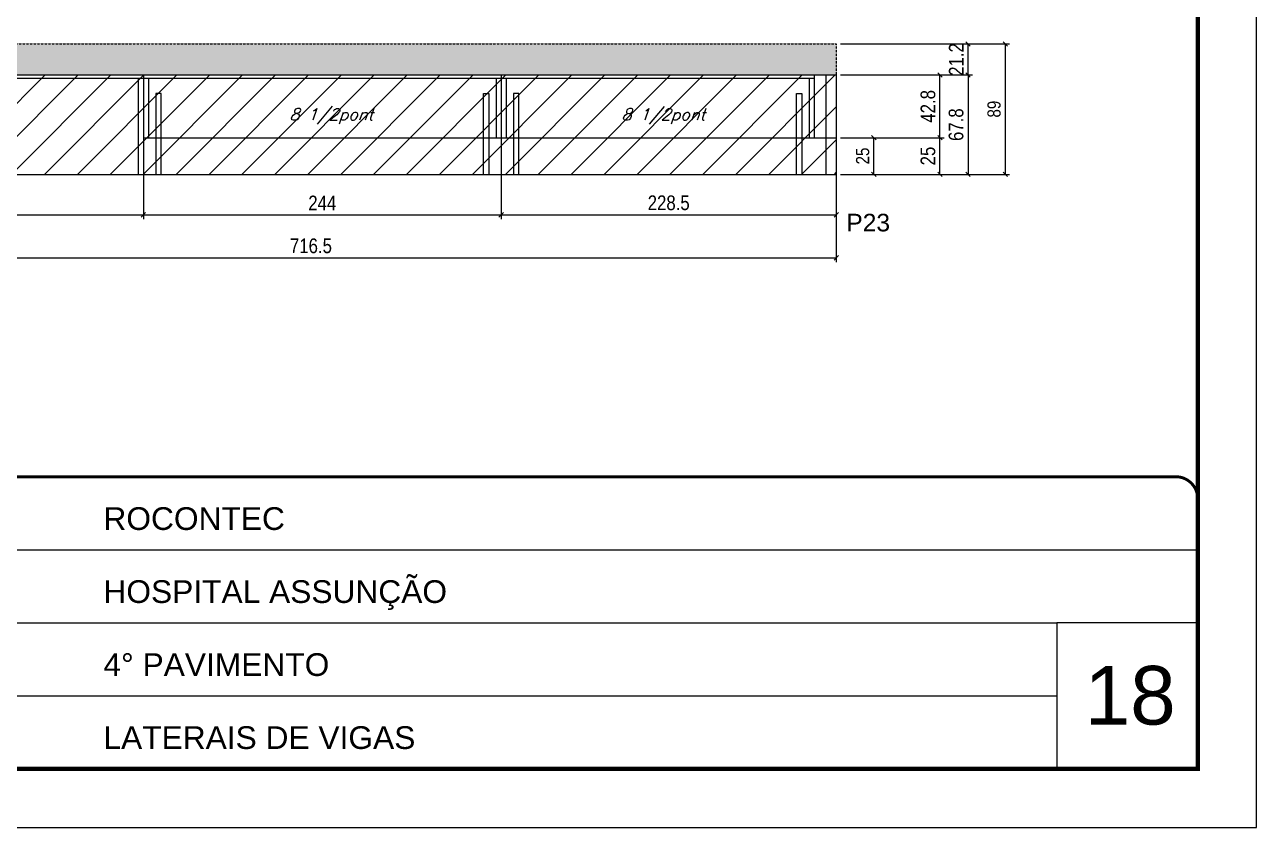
# Model space of a CAD drawing. Extents: x -20960 to -5926, y -2106 to 21915.
# Drawn here: x -9964 to -9123, y 16271 to 16819 of the extents above; entities that cross this region are included whole.
import ezdxf

# ---------------------------------------------------------------- set-up
doc = ezdxf.new("R2010")
doc.units = 0
doc.linetypes.add('CONTINUO', pattern=[0])
doc.linetypes.add('DASHED', pattern=[0.75, 0.5, -0.25])
for name, color, linetype in [('5', 5, 'Continuous'), ('COTA', 241, 'Continuous'), ('Painéis', 200, 'Continuous'), ('Reaproveitamento', 251, 'Continuous'), ('SARR_2.2x7', 40, 'Continuous'), ('SARR_3.5x7', 81, 'Continuous'), ('texto', 7, 'Continuous')]:
    doc.layers.add(name, color=color, linetype=linetype)
for name, color, linetype, lineweight in [('CARIMBO', 255, 'Continuous', 9), ('Folhas', 255, 'Continuous', 9), ('SARRAFO DE PRESSAO', 251, 'DASHED', 9)]:
    doc.layers.add(name, color=color, linetype=linetype, lineweight=lineweight)
doc.styles.add('ARIAL', font='arial.ttf')
doc.styles.add('COTA TECNICA', font='techl___.ttf', dxfattribs={"height": 10})
doc.styles.add('COTA TECNICA-50', font='techl___.ttf', dxfattribs={"height": 9})
doc.styles.add('Romans', font='romans.shx')
doc.styles.get("Standard").update_dxf_attribs({"font": 'arial.ttf'})
doc.dimstyles.new('COTA PAINEL-50', dxfattribs={"dimtxt": 9, "dimasz": 3, "dimexe": 3, "dimexo": 3, "dimgap": 3, "dimtad": 1, "dimdec": 1, "dimzin": 12, "dimdsep": 46, "dimtxsty": 'COTA TECNICA-50', "dimblk1": 'OBLIQUE', "dimblk2": 'OBLIQUE', "dimsah": 1, "dimcen": 0.9, "dimclrd": 4, "dimclre": 4, "dimclrt": 240, "dimadec": 1, "dimazin": 3, "dimtfac": 1, "dimtdec": 1, "dimtmove": 0, "dimatfit": 3, "dimfxl": 1, "dimtolj": 1, "dimtzin": 12, "dimarcsym": 0})
doc.dimstyles.new('PAINEL', dxfattribs={"dimtxt": 10, "dimasz": 3, "dimexe": 3, "dimexo": 3, "dimgap": 3, "dimtad": 1, "dimdec": 1, "dimzin": 12, "dimdsep": 46, "dimtxsty": 'COTA TECNICA', "dimblk1": 'OBLIQUE', "dimblk2": 'OBLIQUE', "dimsah": 1, "dimcen": 0.9, "dimclrd": 4, "dimclre": 4, "dimclrt": 240, "dimadec": 1, "dimazin": 3, "dimtfac": 1, "dimtdec": 1, "dimtmove": 0, "dimatfit": 3, "dimfxl": 1, "dimtolj": 1, "dimtzin": 12, "dimarcsym": 0})

# ---------------------------------------------------------------- blocks, each defined once
blk = doc.blocks.new('9999999999')
at = {"color": 30, "linetype": 'CONTINUO'}
for p, q in [((98564.56, 34379.64), (99583.98, 34379.64)), ((98564.56, 34329.83), (99487.98, 34329.83)), ((99583.98, 34329.83), (99487.98, 34329.83)), ((99487.98, 34329.83), (99487.98, 34230.21)), ((98564.56, 34280.02), (99487.98, 34280.02))]:
    blk.add_line(p, q, dxfattribs=at)
at = {"color": 30, "linetype": 'CONTINUO', "const_width": 2}
blk.add_lwpolyline([(99583.98, 34230.21), (99583.98, 34414.45, 0.414214), (99568.98, 34429.45), (98228.98, 34429.45, 0.414214), (98213.98, 34414.45), (98213.98, 34245.21, 0.414214), (98228.98, 34230.21), (99583.98, 34230.21)], format="xyb", dxfattribs=at)
at = {"layer": 'Folhas'}
blk.add_lwpolyline([(98138.98, 34190.21), (99623.98, 34190.21), (99623.98, 35240.21), (98138.98, 35240.21)], close=True, dxfattribs=at)
at = {"layer": 'Folhas', "color": 30, "const_width": 3}
blk.add_lwpolyline([(98213.98, 34230.21), (99583.98, 34230.21), (99583.98, 35200.21), (98213.98, 35200.21)], close=True, dxfattribs=at)
at = {"color": 7, "linetype": 'Continuous', "ltscale": 5, "style": 'ARIAL'}
for s, height, p in [('ROCONTEC', 15.483, (98837.68, 34393.13)), ('HOSPITAL ASSUNÇÃO', 15.4829, (98837.68, 34343.32)), ('4° PAVIMENTO', 15.4829, (98837.68, 34293.51)), ('LATERAIS DE VIGAS', 15.4829, (98837.68, 34243.7))]:
    blk.add_text(s, height=height, dxfattribs=at).set_placement(p)
blk = doc.blocks.new('_Oblique')
at = {"color": 0, "linetype": 'ByBlock', "lineweight": -2}
blk.add_line((-0.5, -0.5), (0.5, 0.5), dxfattribs=at)
blk = doc.blocks.new('*D448')
at = {"layer": 'COTA', "color": 4, "linetype": 'ByBlock', "lineweight": -2, "transparency": 16777216}
for p, q in [((-10126.54, 16716.34), (-10126.54, 16686.02)), ((-9882.54, 16716.34), (-9882.54, 16686.02)), ((-10126.54, 16689.02), (-9882.54, 16689.02))]:
    blk.add_line(p, q, dxfattribs=at)
at = {"layer": 'Defpoints', "color": 0, "linetype": 'ByBlock', "transparency": 16777216}
for p in [(-10126.54, 16719.34), (-9882.54, 16719.34), (-9882.54, 16689.02)]:
    blk.add_point(p, dxfattribs=at)
at = {"layer": 'COTA', "color": 4, "linetype": 'ByBlock', "lineweight": -2, "transparency": 16777216, "xscale": 3, "yscale": 3, "zscale": 3, "rotation": 180}
blk.add_blockref('_Oblique', (-10126.54, 16689.02), dxfattribs=at)
at = {"layer": 'COTA', "color": 4, "linetype": 'ByBlock', "lineweight": -2, "transparency": 16777216, "xscale": 3, "yscale": 3, "zscale": 3}
blk.add_blockref('_Oblique', (-9882.54, 16689.02), dxfattribs=at)
at = {"layer": 'COTA', "color": 240, "linetype": 'ByBlock', "transparency": 16777216, "insert": (-10004.54, 16697.09), "char_height": 10, "attachment_point": 5, "style": 'COTA TECNICA'}
blk.add_mtext('\\A1;244', dxfattribs=at)
blk = doc.blocks.new('*D449')
at = {"layer": 'COTA', "color": 4, "linetype": 'ByBlock', "lineweight": -2, "transparency": 16777216}
for p, q in [((-9882.54, 16716.34), (-9882.54, 16686.02)), ((-9638.54, 16716.34), (-9638.54, 16686.02)), ((-9882.54, 16689.02), (-9638.54, 16689.02))]:
    blk.add_line(p, q, dxfattribs=at)
at = {"layer": 'Defpoints', "color": 0, "linetype": 'ByBlock', "transparency": 16777216}
for p in [(-9882.54, 16719.34), (-9638.54, 16719.34), (-9638.54, 16689.02)]:
    blk.add_point(p, dxfattribs=at)
at = {"layer": 'COTA', "color": 4, "linetype": 'ByBlock', "lineweight": -2, "transparency": 16777216, "xscale": 3, "yscale": 3, "zscale": 3, "rotation": 180}
blk.add_blockref('_Oblique', (-9882.54, 16689.02), dxfattribs=at)
at = {"layer": 'COTA', "color": 4, "linetype": 'ByBlock', "lineweight": -2, "transparency": 16777216, "xscale": 3, "yscale": 3, "zscale": 3}
blk.add_blockref('_Oblique', (-9638.54, 16689.02), dxfattribs=at)
at = {"layer": 'COTA', "color": 240, "linetype": 'ByBlock', "transparency": 16777216, "insert": (-9760.54, 16697.09), "char_height": 10, "attachment_point": 5, "style": 'COTA TECNICA'}
blk.add_mtext('\\A1;244', dxfattribs=at)
blk = doc.blocks.new('*D519')
at = {"layer": 'COTA', "color": 4, "linetype": 'ByBlock', "lineweight": -2, "transparency": 16777216}
for p, q in [((-9407.04, 16784.42), (-9317.15, 16784.42)), ((-9320.15, 16784.42), (-9320.15, 16716.62)), ((-9407.04, 16716.62), (-9317.15, 16716.62))]:
    blk.add_line(p, q, dxfattribs=at)
at = {"layer": 'Defpoints', "color": 0, "linetype": 'ByBlock', "transparency": 16777216}
for p in [(-9410.04, 16784.42), (-9410.04, 16716.62), (-9320.15, 16716.62)]:
    blk.add_point(p, dxfattribs=at)
at = {"layer": 'COTA', "color": 4, "linetype": 'ByBlock', "lineweight": -2, "transparency": 16777216, "xscale": 3, "yscale": 3, "zscale": 3}
for p, rotation in [((-9320.15, 16784.42), 90), ((-9320.15, 16716.62), 270)]:
    blk.add_blockref('_Oblique', p, dxfattribs=dict(at, rotation=rotation))
at = {"layer": 'COTA', "color": 240, "linetype": 'ByBlock', "transparency": 16777216, "insert": (-9328.27, 16750.52), "char_height": 10, "attachment_point": 5, "rotation": 90, "style": 'COTA TECNICA'}
blk.add_mtext('\\A1;67.8', dxfattribs=at)
blk = doc.blocks.new('*D520')
at = {"layer": 'COTA', "color": 4, "linetype": 'ByBlock', "lineweight": -2, "transparency": 16777216}
for p, q in [((-9407.04, 16805.62), (-9317.15, 16805.62)), ((-9320.15, 16784.42), (-9320.15, 16805.62)), ((-9407.04, 16784.42), (-9317.15, 16784.42))]:
    blk.add_line(p, q, dxfattribs=at)
at = {"layer": 'Defpoints', "color": 0, "linetype": 'ByBlock', "transparency": 16777216}
for p in [(-9410.04, 16805.62), (-9320.15, 16805.62), (-9410.04, 16784.42)]:
    blk.add_point(p, dxfattribs=at)
at = {"layer": 'COTA', "color": 4, "linetype": 'ByBlock', "lineweight": -2, "transparency": 16777216, "xscale": 3, "yscale": 3, "zscale": 3}
for p, rotation in [((-9320.15, 16805.62), 90), ((-9320.15, 16784.42), 270)]:
    blk.add_blockref('_Oblique', p, dxfattribs=dict(at, rotation=rotation))
at = {"layer": 'COTA', "color": 240, "linetype": 'ByBlock', "transparency": 16777216, "insert": (-9328.21, 16795.02), "char_height": 10, "attachment_point": 5, "rotation": 90, "style": 'COTA TECNICA'}
blk.add_mtext('\\A1;21.2', dxfattribs=at)
blk = doc.blocks.new('*D450')
at = {"layer": 'COTA', "color": 4, "linetype": 'ByBlock', "lineweight": -2, "transparency": 16777216}
for p, q in [((-10126.54, 16716.34), (-10126.54, 16656.68)), ((-9410.04, 16716.34), (-9410.04, 16656.68)), ((-10126.54, 16659.68), (-9410.04, 16659.68))]:
    blk.add_line(p, q, dxfattribs=at)
at = {"layer": 'Defpoints', "color": 0, "linetype": 'ByBlock', "transparency": 16777216}
for p in [(-10126.54, 16719.34), (-9410.04, 16719.34), (-9410.04, 16659.68)]:
    blk.add_point(p, dxfattribs=at)
at = {"layer": 'COTA', "color": 4, "linetype": 'ByBlock', "lineweight": -2, "transparency": 16777216, "xscale": 3, "yscale": 3, "zscale": 3, "rotation": 180}
blk.add_blockref('_Oblique', (-10126.54, 16659.68), dxfattribs=at)
at = {"layer": 'COTA', "color": 4, "linetype": 'ByBlock', "lineweight": -2, "transparency": 16777216, "xscale": 3, "yscale": 3, "zscale": 3}
blk.add_blockref('_Oblique', (-9410.04, 16659.68), dxfattribs=at)
at = {"layer": 'COTA', "color": 240, "linetype": 'ByBlock', "transparency": 16777216, "insert": (-9768.29, 16667.79), "char_height": 10, "attachment_point": 5, "style": 'COTA TECNICA'}
blk.add_mtext('\\A1;716.5', dxfattribs=at)
blk = doc.blocks.new('*D451')
at = {"layer": 'COTA', "color": 4, "lineweight": -2, "ltscale": 25, "transparency": 16777216}
for p, q in [((-9638.54, 16716.34), (-9638.54, 16686.02)), ((-9410.04, 16716.34), (-9410.04, 16686.02)), ((-9638.54, 16689.02), (-9410.04, 16689.02))]:
    blk.add_line(p, q, dxfattribs=at)
at = {"layer": 'Defpoints', "color": 0, "ltscale": 25, "transparency": 16777216}
for p in [(-9638.54, 16719.34), (-9410.04, 16719.34), (-9410.04, 16689.02)]:
    blk.add_point(p, dxfattribs=at)
at = {"layer": 'COTA', "color": 4, "lineweight": -2, "ltscale": 25, "transparency": 16777216, "xscale": 3, "yscale": 3, "zscale": 3, "rotation": 180}
blk.add_blockref('_Oblique', (-9638.54, 16689.02), dxfattribs=at)
at = {"layer": 'COTA', "color": 4, "lineweight": -2, "ltscale": 25, "transparency": 16777216, "xscale": 3, "yscale": 3, "zscale": 3}
blk.add_blockref('_Oblique', (-9410.04, 16689.02), dxfattribs=at)
at = {"layer": 'COTA', "color": 240, "ltscale": 25, "transparency": 16777216, "insert": (-9524.29, 16697.15), "char_height": 10, "attachment_point": 5, "style": 'COTA TECNICA'}
blk.add_mtext('\\A1;228.5', dxfattribs=at)
blk = doc.blocks.new('*D531')
at = {"layer": 'COTA', "color": 4, "lineweight": -2, "ltscale": 25, "transparency": 16777216}
for p, q in [((-9407.04, 16741.62), (-9336.34, 16741.62)), ((-9339.34, 16716.62), (-9339.34, 16741.62)), ((-9407.04, 16716.62), (-9336.34, 16716.62))]:
    blk.add_line(p, q, dxfattribs=at)
at = {"layer": 'Defpoints', "color": 0, "ltscale": 25, "transparency": 16777216}
for p in [(-9410.04, 16741.62), (-9339.34, 16741.62), (-9410.04, 16716.62)]:
    blk.add_point(p, dxfattribs=at)
at = {"layer": 'COTA', "color": 4, "lineweight": -2, "ltscale": 25, "transparency": 16777216, "xscale": 3, "yscale": 3, "zscale": 3}
for p, rotation in [((-9339.34, 16741.62), 90), ((-9339.34, 16716.62), 270)]:
    blk.add_blockref('_Oblique', p, dxfattribs=dict(at, rotation=rotation))
at = {"layer": 'COTA', "color": 240, "ltscale": 25, "transparency": 16777216, "insert": (-9347.45, 16729.12), "char_height": 10, "attachment_point": 5, "rotation": 90, "style": 'COTA TECNICA'}
blk.add_mtext('\\A1;25', dxfattribs=at)
blk = doc.blocks.new('*D532')
at = {"layer": 'COTA', "color": 4, "lineweight": -2, "ltscale": 25, "transparency": 16777216}
for p, q in [((-9407.04, 16784.42), (-9336.34, 16784.42)), ((-9339.34, 16741.62), (-9339.34, 16784.42)), ((-9407.04, 16741.62), (-9336.34, 16741.62))]:
    blk.add_line(p, q, dxfattribs=at)
at = {"layer": 'Defpoints', "color": 0, "ltscale": 25, "transparency": 16777216}
for p in [(-9410.04, 16784.42), (-9339.34, 16784.42), (-9410.04, 16741.62)]:
    blk.add_point(p, dxfattribs=at)
at = {"layer": 'COTA', "color": 4, "lineweight": -2, "ltscale": 25, "transparency": 16777216, "xscale": 3, "yscale": 3, "zscale": 3}
for p, rotation in [((-9339.34, 16784.42), 90), ((-9339.34, 16741.62), 270)]:
    blk.add_blockref('_Oblique', p, dxfattribs=dict(at, rotation=rotation))
at = {"layer": 'COTA', "color": 240, "ltscale": 25, "transparency": 16777216, "insert": (-9347.43, 16763.02), "char_height": 10, "attachment_point": 5, "rotation": 90, "style": 'COTA TECNICA'}
blk.add_mtext('\\A1;42.8', dxfattribs=at)
blk = doc.blocks.new('*D569')
at = {"layer": 'COTA', "color": 4, "lineweight": -2, "transparency": 16777216}
for p, q in [((-9407.04, 16805.62), (-9291.78, 16805.62)), ((-9294.78, 16805.62), (-9294.78, 16716.62)), ((-9407.04, 16716.62), (-9291.78, 16716.62))]:
    blk.add_line(p, q, dxfattribs=at)
at = {"layer": 'Defpoints', "color": 0, "transparency": 16777216}
for p in [(-9410.04, 16805.62), (-9410.04, 16716.62), (-9294.78, 16716.62)]:
    blk.add_point(p, dxfattribs=at)
at = {"layer": 'COTA', "color": 4, "lineweight": -2, "transparency": 16777216, "xscale": 3, "yscale": 3, "zscale": 3}
for p, rotation in [((-9294.78, 16805.62), 90), ((-9294.78, 16716.62), 270)]:
    blk.add_blockref('_Oblique', p, dxfattribs=dict(at, rotation=rotation))
at = {"layer": 'COTA', "color": 240, "transparency": 16777216, "insert": (-9302.37, 16761.12), "char_height": 9, "attachment_point": 5, "rotation": 90, "style": 'COTA TECNICA-50'}
blk.add_mtext('\\A1;89', dxfattribs=at)
blk = doc.blocks.new('*D570')
at = {"layer": 'COTA', "color": 4, "lineweight": -2, "transparency": 16777216}
for p, q in [((-9407.04, 16741.62), (-9381.38, 16741.62)), ((-9384.38, 16716.62), (-9384.38, 16741.62)), ((-9407.04, 16716.62), (-9381.38, 16716.62))]:
    blk.add_line(p, q, dxfattribs=at)
at = {"layer": 'Defpoints', "color": 0, "transparency": 16777216}
for p in [(-9410.04, 16741.62), (-9384.38, 16741.62), (-9410.04, 16716.62)]:
    blk.add_point(p, dxfattribs=at)
at = {"layer": 'COTA', "color": 4, "lineweight": -2, "transparency": 16777216, "xscale": 3, "yscale": 3, "zscale": 3}
for p, rotation in [((-9384.38, 16741.62), 90), ((-9384.38, 16716.62), 270)]:
    blk.add_blockref('_Oblique', p, dxfattribs=dict(at, rotation=rotation))
at = {"layer": 'COTA', "color": 240, "transparency": 16777216, "insert": (-9391.98, 16729.12), "char_height": 9, "attachment_point": 5, "rotation": 90, "style": 'COTA TECNICA-50'}
blk.add_mtext('\\A1;25', dxfattribs=at)

msp = doc.modelspace()

# ---------------------------------------------------------------- hatches: boundary and pattern name
at = {"layer": 'COTA', "linetype": 'ByBlock'}
h = msp.add_hatch(dxfattribs=at)
h.set_pattern_fill('AR-CONC', color=256, scale=0.03)
h.set_pattern_definition([(50, (-149303.7897, -16016.1105), (5.46554007, -0.47817257), [0.5715, -6.2865]), (355, (-149303.7897, -16016.1105), (-1.05730264, 5.73170536), [0.4572, -5.02921753]), (100.4514447, (-149303.334, -16016.1504), (4.40823741, 5.25353256), [0.48570026, -5.34270734]), (46.1842, (-149303.79, -16014.5865), (8.13237123, -1.26126984), [0.85725, -9.42975]), (96.6355576, (-149303.112, -16014.692), (7.122124, 7.42278374), [0.7285507, -8.01406824]), (351.184151, (-149303.79, -16014.5865), (7.122124, 7.42278374), [0.685799, -7.54379196]), (21, (-149303.0277, -16014.9675), (4.54843174, -3.06795595), [0.5715, -6.2865]), (326, (-149303.0277, -16014.9675), (1.85406085, 5.52563898), [0.4572, -5.0292]), (71.451445, (-149302.6487, -16015.223), (6.40249258, 2.45768307), [0.48570026, -5.34269813]), (37.5, (-149303.7897, -16016.1105), (0.092658098, 2.536651166), [0, -4.96824, 0, -5.1054, 0, -5.04825]), (7.5, (-149303.7897, -16016.1105), (2.004589875, 3.005417245), [0, -2.91084, 0, -4.85394, 0, -1.92405]), (327.5, (-149305.489, -16016.1105), (4.067717855, -0.17186232), [0, -1.905, 0, -5.9436, 0, -7.8867]), (317.5, (-149306.251, -16016.1105), (4.44387544, 0.76279473), [0, -2.4765, 0, -3.94716, 0, -5.6007])])
h.paths.add_polyline_path([(-10174.54, 16721.62), (-10126.54, 16721.62), (-10126.54, 16784.42), (-9410.04, 16784.42), (-9410.04, 16805.62), (-10174.54, 16805.62)])
at = {"layer": 'Reaproveitamento', "ltscale": 25}
h = msp.add_hatch(dxfattribs=at)
h.set_pattern_fill('ANSI31', color=256, scale=5)
h.set_pattern_definition([(45, (-149547.79, -16016.11), (-11.2253202, 11.2253202), [])])
h.paths.add_polyline_path([(-9410.04, 16716.62), (-9410.04, 16784.42), (-10126.54, 16784.42), (-10126.54, 16716.62)])

# ---------------------------------------------------------------- linework, layer by layer
at = {"layer": 'COTA', "linetype": 'DASHED', "ltscale": 0.3}
for p, q in [((-10174.54, 16805.62), (-9410.04, 16805.62)), ((-9410.04, 16805.62), (-9410.04, 16784.42))]:
    msp.add_line(p, q, dxfattribs=at)
at = {"layer": 'Painéis', "linetype": 'ByBlock'}
for p, q in [((-10126.54, 16784.42), (-9410.04, 16784.42)), ((-9882.54, 16784.42), (-9882.54, 16716.62)), ((-9638.54, 16784.42), (-9638.54, 16716.62)), ((-9410.04, 16784.42), (-9410.04, 16716.62)), ((-9882.54, 16741.62), (-9410.04, 16741.62)), ((-10365.54, 16716.62), (-9410.04, 16716.62))]:
    msp.add_line(p, q, dxfattribs=at)
at = {"layer": 'SARR_2.2x7', "linetype": 'Continuous', "ltscale": 50}
for p, q in [((-9417.04, 16784.42), (-9417.04, 16741.62)), ((-10111.54, 16782.22), (-9882.54, 16782.22)), ((-9882.54, 16782.22), (-9638.54, 16782.22)), ((-9638.54, 16782.22), (-9425.04, 16782.22)), ((-9417.04, 16741.62), (-9417.04, 16716.62))]:
    msp.add_line(p, q, dxfattribs=at)
at = {"layer": 'SARR_3.5x7'}
for p, q in [((-9425.04, 16784.42), (-9425.04, 16741.62)), ((-9886.04, 16782.22), (-9886.04, 16716.62)), ((-9879.04, 16782.22), (-9879.04, 16741.62)), ((-9642.04, 16782.22), (-9642.04, 16741.62)), ((-9635.04, 16782.22), (-9635.04, 16741.62)), ((-9428.54, 16782.22), (-9428.54, 16741.62))]:
    msp.add_line(p, q, dxfattribs=at)
for points in [[(-9870.54, 16716.62), (-9870.54, 16771.82), (-9874.04, 16771.82), (-9874.04, 16716.62)], [(-9650.54, 16716.62), (-9650.54, 16771.82), (-9647.04, 16771.82), (-9647.04, 16716.62)], [(-9626.54, 16716.62), (-9626.54, 16771.82), (-9630.04, 16771.82), (-9630.04, 16716.62)], [(-9437.04, 16716.62), (-9437.04, 16771.82), (-9433.54, 16771.82), (-9433.54, 16716.62)]]:
    msp.add_lwpolyline(points, dxfattribs=at)

# ---------------------------------------------------------------- block references
at = {"layer": 'SARRAFO DE PRESSAO', "color": 6, "linetype": 'ByBlock'}
msp.add_blockref('9999999999', (-108747.48, -17919.11), dxfattribs=at)

# ---------------------------------------------------------------- texts
at = {"layer": '5', "linetype": 'Continuous'}
msp.add_text('P23', height=12, rotation=0.00004, dxfattribs=at).set_placement((-9403.15, 16677.71))
at = {"layer": 'CARIMBO', "style": 'ARIAL'}
msp.add_text('18', height=40, dxfattribs=at).set_placement((-9240.64, 16341.23))
at = {"layer": 'texto', "color": 2, "char_height": 8, "attachment_point": 5, "style": 'Romans'}
for insert in [(-9754.43, 16756.2), (-9527.98, 16756.16)]:
    msp.add_mtext('{\\Q19;\\C256;8 1/2pont}', dxfattribs=dict(at, insert=insert))

# ---------------------------------------------------------------- dimensions: what is measured, and where the dimension line sits
at = {"layer": 'COTA', "linetype": 'ByBlock'}
dim = msp.add_linear_dim(base=(-9320.15, 16805.62), p1=(-9410.04, 16784.42), p2=(-9410.04, 16805.62), angle=90, dimstyle='PAINEL', dxfattribs=at)
dim.commit()
dim.dimension.update_dxf_attribs({"geometry": '*D520', "text_midpoint": (-9320.15, 16795.02), "dimtype": 160})
at = {"layer": 'COTA'}
for base, p1, p2, picture, middle in [((-9294.78, 16716.62), (-9410.04, 16805.62), (-9410.04, 16716.62), '*D569', (-9302.37, 16761.12)), ((-9384.38, 16741.62), (-9410.04, 16716.62), (-9410.04, 16741.62), '*D570', (-9391.98, 16729.12))]:
    dim = msp.add_linear_dim(base=base, p1=p1, p2=p2, angle=90, dimstyle='COTA PAINEL-50', dxfattribs=at)
    dim.commit()
    dim.dimension.update_dxf_attribs({"geometry": picture, "text_midpoint": middle})
at = {"layer": 'COTA', "linetype": 'ByBlock'}
dim = msp.add_linear_dim(base=(-9320.15, 16716.62), p1=(-9410.04, 16784.42), p2=(-9410.04, 16716.62), angle=90, dimstyle='PAINEL', dxfattribs=at)
dim.commit()
dim.dimension.update_dxf_attribs({"geometry": '*D519', "text_midpoint": (-9328.27, 16750.52)})
at = {"layer": 'COTA', "ltscale": 25}
dim = msp.add_linear_dim(base=(-9339.34, 16784.42), p1=(-9410.04, 16741.62), p2=(-9410.04, 16784.42), angle=90, dimstyle='PAINEL', override={"dimtmove": 1}, dxfattribs=at)
dim.commit()
dim.dimension.update_dxf_attribs({"geometry": '*D532', "text_midpoint": (-9347.43, 16763.02)})
dim = msp.add_linear_dim(base=(-9339.34, 16741.62), p1=(-9410.04, 16716.62), p2=(-9410.04, 16741.62), angle=90, dimstyle='PAINEL', dxfattribs=at)
dim.commit()
dim.dimension.update_dxf_attribs({"geometry": '*D531', "text_midpoint": (-9347.45, 16729.12)})
at = {"layer": 'COTA', "linetype": 'ByBlock'}
for base, p2, picture, middle in [((-9882.54, 16689.02), (-9882.54, 16719.34), '*D448', (-10004.54, 16697.09)), ((-9410.04, 16659.68), (-9410.04, 16719.34), '*D450', (-9768.29, 16667.79))]:
    dim = msp.add_linear_dim(base=base, p1=(-10126.54, 16719.34), p2=p2, dimstyle='PAINEL', dxfattribs=at)
    dim.commit()
    dim.dimension.update_dxf_attribs({"geometry": picture, "text_midpoint": middle})
dim = msp.add_linear_dim(base=(-9638.54, 16689.02), p1=(-9882.54, 16719.34), p2=(-9638.54, 16719.34), dimstyle='PAINEL', override={"dimtmove": 1}, dxfattribs=at)
dim.commit()
dim.dimension.update_dxf_attribs({"geometry": '*D449', "text_midpoint": (-9760.54, 16697.09)})
at = {"layer": 'COTA', "ltscale": 25}
dim = msp.add_linear_dim(base=(-9410.04, 16689.02), p1=(-9638.54, 16719.34), p2=(-9410.04, 16719.34), dimstyle='PAINEL', dxfattribs=at)
dim.commit()
dim.dimension.update_dxf_attribs({"geometry": '*D451', "text_midpoint": (-9524.29, 16697.15)})

doc.saveas('drawing.dxf')
